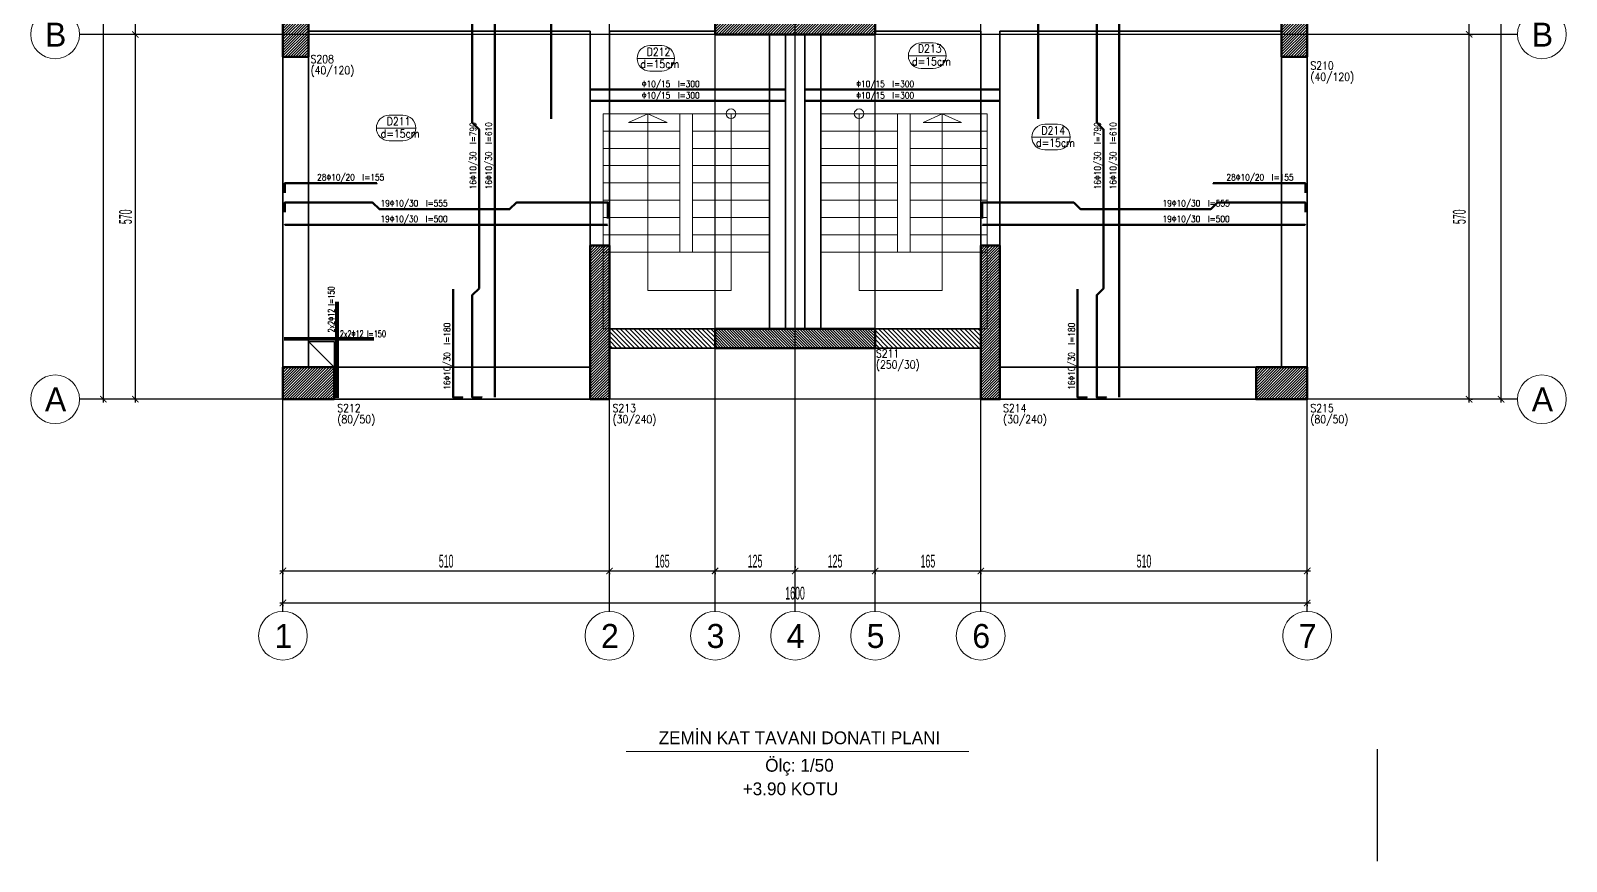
# Model space of a CAD drawing. Header units: millimetres. Extents: x 8158 to 10557, y 3787 to 6512.
# Drawn here: x 8158 to 10557, y 3787 to 5085 of the extents above; entities that cross this region are included whole.
import ezdxf
from ezdxf.enums import TextEntityAlignment as Align

# ---------------------------------------------------------------- set-up
doc = ezdxf.new("R2010")
doc.units = ezdxf.units.MM
for name, color, linetype, lineweight in [('A-GRID-IDEN', 11, 'Continuous', 5), ('BAP_TARAMA', 161, 'Continuous', 15), ('BASLIK', 7, 'Continuous', 50), ('COLUMN3', 2, 'Continuous', 30), ('DOSEME_BOSLUGU', 201, 'Continuous', 30), ('ICOLCU', 4, 'Continuous', 20), ('KESIT INCE', 4, 'Continuous', 20), ('KIRIS', 3, 'Continuous', 35), ('KOLON', 2, 'Continuous', 50), ('KOLON TARAMA', 5, 'Continuous', 15), ('LGP-SLAB2', 1, 'Continuous', 20), ('LGP-SLAB3', 6, 'Continuous', 30), ('REBAR', 4, 'Continuous', 50), ('REBAR2', 1, 'Continuous', 20)]:
    doc.layers.add(name, color=color, linetype=linetype, lineweight=lineweight)
doc.layers.add('AKS', color=1, linetype='Continuous')
doc.styles.add('RomanSTA', font='')
doc.styles.add('stastyle', font='')
doc.styles.add('TECHNICLIGHT', font='techl___.ttf', dxfattribs={"width": 0.6, "height": 20})
doc.styles.get('RomanSTA').set_extended_font_data('STA Light')
doc.styles.get('stastyle').set_extended_font_data('RomanSTA')
doc.dimstyles.new('GDISOLCU', dxfattribs={"dimtxt": 20, "dimasz": 10, "dimexe": 5, "dimexo": 7.5, "dimgap": 5, "dimtad": 1, "dimdec": 1, "dimdsep": 46, "dimtxsty": 'TECHNICLIGHT', "dimblk": 'ARCHTICK', "dimcen": 0.09, "dimdle": 5, "dimclrd": 4, "dimclre": 4, "dimclrt": 6, "dimadec": 0, "dimazin": 0, "dimtfac": 1, "dimtdec": 1, "dimtix": 1, "dimtmove": 0, "dimatfit": 3, "dimldrblk": 'ARCHTICK', "dimfxl": 1, "dimtolj": 1, "dimtzin": 0, "dimarcsym": 0})
pattern_1 = [(135, (86572.1953, -436043.976), (-3.535533906, -3.535533906), [])]

# ---------------------------------------------------------------- blocks, each defined once
blk = doc.blocks.new('_ArchTick')
at = {"color": 0, "linetype": 'ByBlock', "const_width": 0.15}
blk.add_lwpolyline([(-0.5, -0.5), (0.5, 0.5)], dxfattribs=at)
blk = doc.blocks.new('*D5')
at = {"layer": 'Defpoints', "color": 0, "transparency": 16777216}
for p in [(-79379.8, 436387.4), (-79375.3, 436387.4), (-79375.3, 435817.4)]:
    blk.add_point(p, dxfattribs=at)
at = {"layer": 'ICOLCU', "color": 4, "lineweight": -2, "transparency": 16777216}
for p, q in [((-79382.8, 436387.4), (-79384.8, 436387.4)), ((-79379.8, 435812.4), (-79379.8, 436392.4)), ((-79382.8, 435817.4), (-79384.8, 435817.4))]:
    blk.add_line(p, q, dxfattribs=at)
at = {"layer": 'ICOLCU', "color": 4, "lineweight": -2, "transparency": 16777216, "xscale": 10, "yscale": 10, "zscale": 10}
for p, rotation in [((-79379.8, 436387.4), 90), ((-79379.8, 435817.4), 270)]:
    blk.add_blockref('_ArchTick', p, dxfattribs=dict(at, rotation=rotation))
at = {"layer": 'ICOLCU', "color": 6, "transparency": 16777216, "insert": (-79395, 436102.4), "char_height": 20, "attachment_point": 5, "rotation": 90, "style": 'TECHNICLIGHT'}
blk.add_mtext('\\A1;570', dxfattribs=at)
blk = doc.blocks.new('*D6')
at = {"layer": 'Defpoints', "color": 0, "transparency": 16777216}
for p in [(-79379.8, 436642.4), (-79375.3, 436642.4), (-79375.3, 436387.4)]:
    blk.add_point(p, dxfattribs=at)
at = {"layer": 'ICOLCU', "color": 4, "lineweight": -2, "transparency": 16777216}
for p, q in [((-79379.8, 436382.4), (-79379.8, 436647.4)), ((-79382.8, 436642.4), (-79384.8, 436642.4)), ((-79382.8, 436387.4), (-79384.8, 436387.4))]:
    blk.add_line(p, q, dxfattribs=at)
at = {"layer": 'ICOLCU', "color": 4, "lineweight": -2, "transparency": 16777216, "xscale": 10, "yscale": 10, "zscale": 10}
for p, rotation in [((-79379.8, 436642.4), 90), ((-79379.8, 436387.4), 270)]:
    blk.add_blockref('_ArchTick', p, dxfattribs=dict(at, rotation=rotation))
at = {"layer": 'ICOLCU', "color": 6, "transparency": 16777216, "insert": (-79395, 436514.9), "char_height": 20, "attachment_point": 5, "rotation": 90, "style": 'TECHNICLIGHT'}
blk.add_mtext('\\A1;255', dxfattribs=at)
blk = doc.blocks.new('*D8')
at = {"layer": 'Defpoints', "color": 0, "transparency": 16777216}
for p in [(-79429.8, 437452.4), (-79409.8, 437452.4), (-79409.8, 435817.4)]:
    blk.add_point(p, dxfattribs=at)
at = {"layer": 'ICOLCU', "color": 4, "lineweight": -2, "transparency": 16777216}
for p, q in [((-79417.3, 437452.4), (-79434.8, 437452.4)), ((-79429.8, 435812.4), (-79429.8, 437457.4)), ((-79417.3, 435817.4), (-79434.8, 435817.4))]:
    blk.add_line(p, q, dxfattribs=at)
at = {"layer": 'ICOLCU', "color": 4, "lineweight": -2, "transparency": 16777216, "xscale": 10, "yscale": 10, "zscale": 10}
for p, rotation in [((-79429.8, 437452.4), 90), ((-79429.8, 435817.4), 270)]:
    blk.add_blockref('_ArchTick', p, dxfattribs=dict(at, rotation=rotation))
at = {"layer": 'ICOLCU', "color": 6, "transparency": 16777216, "insert": (-79445.2, 436639.9), "char_height": 20, "attachment_point": 5, "rotation": 90, "style": 'TECHNICLIGHT'}
blk.add_mtext('\\A1;1635', dxfattribs=at)
blk = doc.blocks.new('*D18')
at = {"layer": 'Defpoints', "color": 0, "transparency": 16777216}
for p in [(-77300.9, 436387.4), (-77296.4, 436387.4), (-77300.9, 435817.4)]:
    blk.add_point(p, dxfattribs=at)
at = {"layer": 'ICOLCU', "color": 4, "lineweight": -2, "transparency": 16777216}
for p, q in [((-77296.4, 435812.4), (-77296.4, 436392.4)), ((-77293.4, 436387.4), (-77291.4, 436387.4)), ((-77293.4, 435817.4), (-77291.4, 435817.4))]:
    blk.add_line(p, q, dxfattribs=at)
at = {"layer": 'ICOLCU', "color": 4, "lineweight": -2, "transparency": 16777216, "xscale": 10, "yscale": 10, "zscale": 10}
for p, rotation in [((-77296.4, 436387.4), 90), ((-77296.4, 435817.4), 270)]:
    blk.add_blockref('_ArchTick', p, dxfattribs=dict(at, rotation=rotation))
at = {"layer": 'ICOLCU', "color": 6, "transparency": 16777216, "insert": (-77311.6, 436102.4), "char_height": 20, "attachment_point": 5, "rotation": 90, "style": 'TECHNICLIGHT'}
blk.add_mtext('\\A1;570', dxfattribs=at)
blk = doc.blocks.new('*D19')
at = {"layer": 'Defpoints', "color": 0, "transparency": 16777216}
for p in [(-77300.9, 436642.4), (-77296.4, 436642.4), (-77300.9, 436387.4)]:
    blk.add_point(p, dxfattribs=at)
at = {"layer": 'ICOLCU', "color": 4, "lineweight": -2, "transparency": 16777216}
for p, q in [((-77296.4, 436382.4), (-77296.4, 436647.4)), ((-77293.4, 436642.4), (-77291.4, 436642.4)), ((-77293.4, 436387.4), (-77291.4, 436387.4))]:
    blk.add_line(p, q, dxfattribs=at)
at = {"layer": 'ICOLCU', "color": 4, "lineweight": -2, "transparency": 16777216, "xscale": 10, "yscale": 10, "zscale": 10}
for p, rotation in [((-77296.4, 436642.4), 90), ((-77296.4, 436387.4), 270)]:
    blk.add_blockref('_ArchTick', p, dxfattribs=dict(at, rotation=rotation))
at = {"layer": 'ICOLCU', "color": 6, "transparency": 16777216, "insert": (-77311.6, 436514.9), "char_height": 20, "attachment_point": 5, "rotation": 90, "style": 'TECHNICLIGHT'}
blk.add_mtext('\\A1;255', dxfattribs=at)
blk = doc.blocks.new('*D21')
at = {"layer": 'Defpoints', "color": 0, "transparency": 16777216}
for p in [(-77246.4, 437452.4), (-77235.5, 437452.4), (-77235.5, 435817.4)]:
    blk.add_point(p, dxfattribs=at)
at = {"layer": 'ICOLCU', "color": 4, "lineweight": -2, "transparency": 16777216}
for p, q in [((-77243, 437452.4), (-77251.4, 437452.4)), ((-77246.4, 435812.4), (-77246.4, 437457.4)), ((-77243, 435817.4), (-77251.4, 435817.4))]:
    blk.add_line(p, q, dxfattribs=at)
at = {"layer": 'ICOLCU', "color": 4, "lineweight": -2, "transparency": 16777216, "xscale": 10, "yscale": 10, "zscale": 10}
for p, rotation in [((-77246.4, 437452.4), 90), ((-77246.4, 435817.4), 270)]:
    blk.add_blockref('_ArchTick', p, dxfattribs=dict(at, rotation=rotation))
at = {"layer": 'ICOLCU', "color": 6, "transparency": 16777216, "insert": (-77261.8, 436639.9), "char_height": 20, "attachment_point": 5, "rotation": 90, "style": 'TECHNICLIGHT'}
blk.add_mtext('\\A1;1635', dxfattribs=at)
blk = doc.blocks.new('*D24')
at = {"layer": 'Defpoints', "color": 0, "transparency": 16777216}
for p in [(-78639.3, 435553.6), (-78474.3, 435553.6), (-78474.3, 435549.1)]:
    blk.add_point(p, dxfattribs=at)
at = {"layer": 'ICOLCU', "color": 4, "lineweight": -2, "transparency": 16777216}
for p, q in [((-78644.3, 435549.1), (-78469.3, 435549.1)), ((-78639.3, 435546.1), (-78639.3, 435544.1)), ((-78474.3, 435546.1), (-78474.3, 435544.1))]:
    blk.add_line(p, q, dxfattribs=at)
at = {"layer": 'ICOLCU', "color": 4, "lineweight": -2, "transparency": 16777216, "xscale": 10, "yscale": 10, "zscale": 10, "rotation": 180}
blk.add_blockref('_ArchTick', (-78639.3, 435549.1), dxfattribs=at)
at = {"layer": 'ICOLCU', "color": 4, "lineweight": -2, "transparency": 16777216, "xscale": 10, "yscale": 10, "zscale": 10}
blk.add_blockref('_ArchTick', (-78474.3, 435549.1), dxfattribs=at)
at = {"layer": 'ICOLCU', "color": 6, "transparency": 16777216, "insert": (-78556.8, 435564.3), "char_height": 20, "attachment_point": 5, "style": 'TECHNICLIGHT'}
blk.add_mtext('\\A1;165', dxfattribs=at)
blk = doc.blocks.new('*D25')
at = {"layer": 'Defpoints', "color": 0, "transparency": 16777216}
for p in [(-78059.3, 435553.6), (-77549.3, 435553.6), (-77549.3, 435549.1)]:
    blk.add_point(p, dxfattribs=at)
at = {"layer": 'ICOLCU', "color": 4, "lineweight": -2, "transparency": 16777216}
for p, q in [((-78064.3, 435549.1), (-77544.3, 435549.1)), ((-78059.3, 435546.1), (-78059.3, 435544.1)), ((-77549.3, 435546.1), (-77549.3, 435544.1))]:
    blk.add_line(p, q, dxfattribs=at)
at = {"layer": 'ICOLCU', "color": 4, "lineweight": -2, "transparency": 16777216, "xscale": 10, "yscale": 10, "zscale": 10, "rotation": 180}
blk.add_blockref('_ArchTick', (-78059.3, 435549.1), dxfattribs=at)
at = {"layer": 'ICOLCU', "color": 4, "lineweight": -2, "transparency": 16777216, "xscale": 10, "yscale": 10, "zscale": 10}
blk.add_blockref('_ArchTick', (-77549.3, 435549.1), dxfattribs=at)
at = {"layer": 'ICOLCU', "color": 6, "transparency": 16777216, "insert": (-77804.3, 435564.3), "char_height": 20, "attachment_point": 5, "style": 'TECHNICLIGHT'}
blk.add_mtext('\\A1;510', dxfattribs=at)
blk = doc.blocks.new('*D26')
at = {"layer": 'Defpoints', "color": 0, "transparency": 16777216}
for p in [(-79149.3, 435503.6), (-77549.3, 435503.6), (-77549.3, 435499.1)]:
    blk.add_point(p, dxfattribs=at)
at = {"layer": 'ICOLCU', "color": 4, "lineweight": -2, "transparency": 16777216}
for p, q in [((-79154.3, 435499.1), (-77544.3, 435499.1)), ((-79149.3, 435496.1), (-79149.3, 435494.1)), ((-77549.3, 435496.1), (-77549.3, 435494.1))]:
    blk.add_line(p, q, dxfattribs=at)
at = {"layer": 'ICOLCU', "color": 4, "lineweight": -2, "transparency": 16777216, "xscale": 10, "yscale": 10, "zscale": 10, "rotation": 180}
blk.add_blockref('_ArchTick', (-79149.3, 435499.1), dxfattribs=at)
at = {"layer": 'ICOLCU', "color": 4, "lineweight": -2, "transparency": 16777216, "xscale": 10, "yscale": 10, "zscale": 10}
blk.add_blockref('_ArchTick', (-77549.3, 435499.1), dxfattribs=at)
at = {"layer": 'ICOLCU', "color": 6, "transparency": 16777216, "insert": (-78349.3, 435514.3), "char_height": 20, "attachment_point": 5, "style": 'TECHNICLIGHT'}
blk.add_mtext('\\A1;1600', dxfattribs=at)
blk = doc.blocks.new('*D27')
at = {"layer": 'Defpoints', "color": 0, "transparency": 16777216}
for p in [(-79149.3, 435553.6), (-78639.3, 435553.6), (-78639.3, 435549.1)]:
    blk.add_point(p, dxfattribs=at)
at = {"layer": 'ICOLCU', "color": 4, "lineweight": -2, "transparency": 16777216}
for p, q in [((-79154.3, 435549.1), (-78634.3, 435549.1)), ((-79149.3, 435546.1), (-79149.3, 435544.1)), ((-78639.3, 435546.1), (-78639.3, 435544.1))]:
    blk.add_line(p, q, dxfattribs=at)
at = {"layer": 'ICOLCU', "color": 4, "lineweight": -2, "transparency": 16777216, "xscale": 10, "yscale": 10, "zscale": 10, "rotation": 180}
blk.add_blockref('_ArchTick', (-79149.3, 435549.1), dxfattribs=at)
at = {"layer": 'ICOLCU', "color": 4, "lineweight": -2, "transparency": 16777216, "xscale": 10, "yscale": 10, "zscale": 10}
blk.add_blockref('_ArchTick', (-78639.3, 435549.1), dxfattribs=at)
at = {"layer": 'ICOLCU', "color": 6, "transparency": 16777216, "insert": (-78894.3, 435564.3), "char_height": 20, "attachment_point": 5, "style": 'TECHNICLIGHT'}
blk.add_mtext('\\A1;510', dxfattribs=at)
blk = doc.blocks.new('*D28')
at = {"layer": 'Defpoints', "color": 0, "transparency": 16777216}
for p in [(-78224.3, 435553.6), (-78059.3, 435553.6), (-78059.3, 435549.1)]:
    blk.add_point(p, dxfattribs=at)
at = {"layer": 'ICOLCU', "color": 4, "lineweight": -2, "transparency": 16777216}
for p, q in [((-78229.3, 435549.1), (-78054.3, 435549.1)), ((-78224.3, 435546.1), (-78224.3, 435544.1)), ((-78059.3, 435546.1), (-78059.3, 435544.1))]:
    blk.add_line(p, q, dxfattribs=at)
at = {"layer": 'ICOLCU', "color": 4, "lineweight": -2, "transparency": 16777216, "xscale": 10, "yscale": 10, "zscale": 10, "rotation": 180}
blk.add_blockref('_ArchTick', (-78224.3, 435549.1), dxfattribs=at)
at = {"layer": 'ICOLCU', "color": 4, "lineweight": -2, "transparency": 16777216, "xscale": 10, "yscale": 10, "zscale": 10}
blk.add_blockref('_ArchTick', (-78059.3, 435549.1), dxfattribs=at)
at = {"layer": 'ICOLCU', "color": 6, "transparency": 16777216, "insert": (-78141.8, 435564.3), "char_height": 20, "attachment_point": 5, "style": 'TECHNICLIGHT'}
blk.add_mtext('\\A1;165', dxfattribs=at)
blk = doc.blocks.new('*D29')
at = {"layer": 'Defpoints', "color": 0, "transparency": 16777216}
for p in [(-78474.3, 435553.6), (-78349.3, 435549.1), (-78349.3, 435549.1)]:
    blk.add_point(p, dxfattribs=at)
at = {"layer": 'ICOLCU', "color": 4, "lineweight": -2, "transparency": 16777216}
for p, q in [((-78479.3, 435549.1), (-78344.3, 435549.1)), ((-78474.3, 435546.1), (-78474.3, 435544.1)), ((-78349.3, 435541.6), (-78349.3, 435544.1))]:
    blk.add_line(p, q, dxfattribs=at)
at = {"layer": 'ICOLCU', "color": 4, "lineweight": -2, "transparency": 16777216, "xscale": 10, "yscale": 10, "zscale": 10, "rotation": 180}
blk.add_blockref('_ArchTick', (-78474.3, 435549.1), dxfattribs=at)
at = {"layer": 'ICOLCU', "color": 4, "lineweight": -2, "transparency": 16777216, "xscale": 10, "yscale": 10, "zscale": 10}
blk.add_blockref('_ArchTick', (-78349.3, 435549.1), dxfattribs=at)
at = {"layer": 'ICOLCU', "color": 6, "transparency": 16777216, "insert": (-78411.8, 435564.3), "char_height": 20, "attachment_point": 5, "style": 'TECHNICLIGHT'}
blk.add_mtext('\\A1;125', dxfattribs=at)
blk = doc.blocks.new('*D30')
at = {"layer": 'Defpoints', "color": 0, "transparency": 16777216}
for p in [(-78349.3, 435549.1), (-78224.3, 435553.6), (-78224.3, 435549.1)]:
    blk.add_point(p, dxfattribs=at)
at = {"layer": 'ICOLCU', "color": 4, "lineweight": -2, "transparency": 16777216}
for p, q in [((-78354.3, 435549.1), (-78219.3, 435549.1)), ((-78349.3, 435556.6), (-78349.3, 435554.1)), ((-78224.3, 435546.1), (-78224.3, 435544.1))]:
    blk.add_line(p, q, dxfattribs=at)
at = {"layer": 'ICOLCU', "color": 4, "lineweight": -2, "transparency": 16777216, "xscale": 10, "yscale": 10, "zscale": 10, "rotation": 180}
blk.add_blockref('_ArchTick', (-78349.3, 435549.1), dxfattribs=at)
at = {"layer": 'ICOLCU', "color": 4, "lineweight": -2, "transparency": 16777216, "xscale": 10, "yscale": 10, "zscale": 10}
blk.add_blockref('_ArchTick', (-78224.3, 435549.1), dxfattribs=at)
at = {"layer": 'ICOLCU', "color": 6, "transparency": 16777216, "insert": (-78286.8, 435564.3), "char_height": 20, "attachment_point": 5, "style": 'TECHNICLIGHT'}
blk.add_mtext('\\A1;125', dxfattribs=at)
blk = doc.blocks.new('MMMM')
at = {"layer": 'KESIT INCE'}
for p, q in [((-72206.2, 432126.7), (-71946.3, 432126.7)), ((-72206.2, 432126.7), (-72206.2, 431790.7)), ((-72146.2, 432126.7), (-72146.2, 431850.7)), ((-72086.3, 431910.7), (-72086.3, 432126.7)), ((-72066.3, 432126.7), (-72066.3, 431910.7)), ((-72016.3, 432126.7), (-72046.3, 432113.2)), ((-72046.3, 432113.2), (-71986.3, 432113.2)), ((-72016.3, 431850.7), (-72016.3, 432126.7)), ((-71986.3, 432113.2), (-72016.3, 432126.7)), ((-71946.3, 432126.7), (-71946.3, 431790.7)), ((-72206.2, 432099.7), (-72086.3, 432099.7)), ((-72066.3, 432099.7), (-71946.3, 432099.7)), ((-72206.2, 432072.7), (-72086.3, 432072.7)), ((-72066.3, 432072.7), (-71946.3, 432072.7)), ((-72206.2, 432045.7), (-72086.3, 432045.7)), ((-72066.3, 432045.7), (-71946.3, 432045.7)), ((-72206.2, 432018.7), (-72086.3, 432018.7)), ((-72066.3, 432018.7), (-71946.3, 432018.7)), ((-72206.2, 431991.7), (-72086.3, 431991.7)), ((-72066.3, 431991.7), (-71946.3, 431991.7)), ((-72206.2, 431964.7), (-72086.3, 431964.7)), ((-72066.3, 431964.7), (-71946.3, 431964.7)), ((-72206.2, 431937.7), (-72086.3, 431937.7)), ((-72066.3, 431937.7), (-71946.3, 431937.7)), ((-72206.2, 431910.7), (-71946.3, 431910.7)), ((-72146.2, 431850.7), (-72016.3, 431850.7)), ((-72206.2, 431790.7), (-71946.3, 431790.7))]:
    blk.add_line(p, q, dxfattribs=at)
blk.add_circle((-72146.2, 432126.7), 7.56, dxfattribs=at)
blk = doc.blocks.new('AKS10')
at = {"layer": 'A-GRID-IDEN', "color": 7}
for centre in [(-79505.15, 436387.36), (-77182.75, 436387.36), (-79505.15, 435817.36), (-77182.75, 435817.36), (-79149.32, 435447.85), (-78639.32, 435447.85), (-78474.32, 435447.85), (-78349.32, 435447.85), (-78224.32, 435447.85), (-78059.32, 435447.85), (-77549.32, 435447.85)]:
    blk.add_circle(centre, 38.1, dxfattribs=at)
at = {"layer": 'AKS'}
for p, q in [((-79149.32, 435485.96), (-79149.32, 437744.48)), ((-78639.32, 435485.96), (-78639.32, 437744.48)), ((-78474.32, 435485.96), (-78474.32, 437744.48)), ((-78349.32, 435485.96), (-78349.32, 437744.48)), ((-78224.32, 435485.96), (-78224.32, 437744.48)), ((-78059.32, 435485.96), (-78059.32, 437744.48)), ((-77549.32, 435485.96), (-77549.32, 437744.48)), ((-77220.85, 436387.36), (-79467.05, 436387.36)), ((-77220.85, 435817.36), (-79467.05, 435817.36))]:
    blk.add_line(p, q, dxfattribs=at)
at = {"layer": 'A-GRID-IDEN', "color": 2, "style": 'RomanSTA'}
for s, p in [('B', (-79504.36, 436368.31)), ('B', (-77181.95, 436368.31)), ('A', (-79504.36, 435798.31)), ('A', (-77181.95, 435798.31)), ('1', (-79148.53, 435428.81)), ('2', (-78638.53, 435428.81)), ('3', (-78473.53, 435428.81)), ('4', (-78348.53, 435428.81)), ('5', (-78223.53, 435428.81)), ('6', (-78058.53, 435428.81)), ('7', (-77548.53, 435428.81))]:
    blk.add_text(s, height=37.47, dxfattribs=at).set_placement(p, align=Align.CENTER)
at = {"layer": 'ICOLCU'}
for base, p1, p2, picture, middle in [((-79429.79, 437452.36), (-79409.82, 435817.36), (-79409.82, 437452.36), '*D8', (-79429.79, 436639.86)), ((-77246.38, 437452.36), (-77235.48, 435817.36), (-77235.48, 437452.36), '*D21', (-77246.38, 436639.86))]:
    dim = blk.add_linear_dim(base=base, p1=p1, p2=p2, angle=90, dimstyle='GDISOLCU', dxfattribs=at)
    dim.commit()
    dim.dimension.update_dxf_attribs({"geometry": picture, "text_midpoint": middle, "dimtype": 128})
for base, p1, p2, picture, middle in [((-79379.79, 436642.36), (-79375.26, 436387.36), (-79375.26, 436642.36), '*D6', (-79395.01, 436514.86)), ((-77296.38, 436642.36), (-77300.91, 436387.36), (-77300.91, 436642.36), '*D19', (-77311.6, 436514.86)), ((-79379.79, 436387.36), (-79375.26, 435817.36), (-79375.26, 436387.36), '*D5', (-79395.01, 436102.36)), ((-77296.38, 436387.36), (-77300.91, 435817.36), (-77300.91, 436387.36), '*D18', (-77311.6, 436102.36))]:
    dim = blk.add_linear_dim(base=base, p1=p1, p2=p2, angle=90, dimstyle='GDISOLCU', dxfattribs=at)
    dim.commit()
    dim.dimension.update_dxf_attribs({"geometry": picture, "text_midpoint": middle})
for base, p1, p2, picture, middle in [((-78639.32, 435549.07), (-79149.32, 435553.61), (-78639.32, 435553.61), '*D27', (-78894.32, 435564.29)), ((-78474.32, 435549.07), (-78639.32, 435553.61), (-78474.32, 435553.61), '*D24', (-78556.82, 435564.29)), ((-78349.32, 435549.07), (-78474.32, 435553.61), (-78349.32, 435549.07), '*D29', (-78411.82, 435564.29)), ((-78224.32, 435549.07), (-78349.32, 435549.07), (-78224.32, 435553.61), '*D30', (-78286.82, 435564.29)), ((-78059.32, 435549.07), (-78224.32, 435553.61), (-78059.32, 435553.61), '*D28', (-78141.82, 435564.29)), ((-77549.32, 435549.07), (-78059.32, 435553.61), (-77549.32, 435553.61), '*D25', (-77804.32, 435564.29)), ((-77549.32, 435499.07), (-79149.32, 435503.61), (-77549.32, 435503.61), '*D26', (-78349.32, 435514.28))]:
    dim = blk.add_linear_dim(base=base, p1=p1, p2=p2, dimstyle='GDISOLCU', dxfattribs=at)
    dim.commit()
    dim.dimension.update_dxf_attribs({"geometry": picture, "text_midpoint": middle})

msp = doc.modelspace()

# ---------------------------------------------------------------- hatches: boundary and pattern name
at = {"layer": 'BAP_TARAMA'}
h = msp.add_hatch(dxfattribs=at)
h.set_pattern_fill('_USER', color=256, scale=5, angle=135, pattern_type=0)
h.set_pattern_definition(pattern_1)
h.paths.add_polyline_path([(9227.35, 4588.89), (9227.35, 4618.89), (9062.35, 4618.89), (9062.35, 4588.89), (9227.35, 4588.89)])
h = msp.add_hatch(dxfattribs=at)
h.set_pattern_fill('_USER', color=256, scale=5, angle=135, pattern_type=0)
h.set_pattern_definition(pattern_1)
h.paths.add_polyline_path([(9477.35, 4618.89), (9477.35, 4588.89), (9477.35, 4588.89), (9477.35, 4588.89), (9642.35, 4588.89), (9642.35, 4618.89)])
at = {"layer": 'KOLON TARAMA'}
h = msp.add_hatch(dxfattribs=at)
h.set_pattern_fill('_USER', color=256, scale=3, angle=45, style=0, pattern_type=0)
h.set_pattern_definition([(45, (81227.3516, -436043.976), (-2.121320344, 2.121320344), [])])
h.paths.add_polyline_path([(9477.35, 5333.89), (9452.35, 5333.89), (9452.35, 5103.89), (9252.35, 5103.89), (9252.35, 5333.89), (9227.35, 5333.89), (9227.35, 5078.89), (9477.35, 5078.89)])
h = msp.add_hatch(dxfattribs=at)
h.set_pattern_fill('_USER', color=256, scale=3, angle=45, style=0, pattern_type=0)
h.set_pattern_definition([(45, (83250.8565, -413302), (-2.121320344, 2.121320344), [])])
h.paths.add_polyline_path([(8552.35, 5163.89), (8552.35, 5043.89), (8592.35, 5043.89), (8592.35, 5163.89)])
h = msp.add_hatch(dxfattribs=at)
h.set_pattern_fill('_USER', color=256, scale=3, angle=45, style=0, pattern_type=0)
h.set_pattern_definition([(45, (84800.8565, -413302), (-2.121320344, 2.121320344), [])])
h.paths.add_polyline_path([(10112.35, 5163.89), (10112.35, 5043.89), (10152.35, 5043.89), (10152.35, 5163.89)])
h = msp.add_hatch(dxfattribs=at)
h.set_pattern_fill('_USER', color=256, scale=3, angle=45, style=0, pattern_type=0)
h.set_pattern_definition([(45, (83720.8565, -413837), (-2.121320344, 2.121320344), [])])
h.paths.add_polyline_path([(9032.35, 4748.89), (9032.35, 4508.89), (9062.35, 4508.89), (9062.35, 4748.89)])
h = msp.add_hatch(dxfattribs=at)
h.set_pattern_fill('_USER', color=256, scale=3, angle=45, style=0, pattern_type=0)
h.set_pattern_definition([(45, (84320.8565, -413837), (-2.121320344, 2.121320344), [])])
h.paths.add_polyline_path([(9642.35, 4748.89), (9642.35, 4508.89), (9672.35, 4508.89), (9672.35, 4748.89)])
h = msp.add_hatch(dxfattribs=at)
h.set_pattern_fill('_USER', color=256, scale=3, angle=-45, style=0, pattern_type=0)
h.set_pattern_definition([(315, (-409066.0383, -70069.621), (2.121320344, 2.121320344), [])])
h.paths.add_polyline_path([(9477.35, 4618.89), (9227.35, 4618.89), (9227.35, 4588.89), (9477.35, 4588.89)])
h = msp.add_hatch(dxfattribs=at)
h.set_pattern_fill('_USER', color=256, scale=3, angle=45, style=0, pattern_type=0)
h.set_pattern_definition([(45, (83240.8565, -413837), (-2.121320344, 2.121320344), [])])
h.paths.add_polyline_path([(8552.35, 4558.89), (8552.35, 4508.89), (8632.35, 4508.89), (8632.35, 4558.89)])
h = msp.add_hatch(dxfattribs=at)
h.set_pattern_fill('_USER', color=256, scale=3, angle=45, style=0, pattern_type=0)
h.set_pattern_definition([(45, (84800.8565, -413837), (-2.121320344, 2.121320344), [])])
h.paths.add_polyline_path([(10072.35, 4558.89), (10072.35, 4508.89), (10152.35, 4508.89), (10152.35, 4558.89)])

# ---------------------------------------------------------------- linework, layer by layer
msp.add_line((10261.66, 3962.26), (10261.66, 3787.03))
at = {"layer": 'DOSEME_BOSLUGU'}
msp.add_lwpolyline([(8632.35, 4558.89), (8592.35, 4558.89), (8592.35, 4598.89), (8632.35, 4598.89), (8632.35, 4558.89), (8592.35, 4598.89)], dxfattribs=at)
at = {"layer": 'KESIT INCE'}
msp.add_line((9088.57, 3958.46), (9623.98, 3958.46), dxfattribs=at)
at = {"layer": 'KIRIS'}
for p, q in [((8592.35, 5083.89), (9032.35, 5083.89)), ((9032.35, 4618.89), (9032.35, 5083.89)), ((9032.35, 4618.89), (9032.35, 5083.89)), ((9062.35, 5083.89), (9227.35, 5083.89)), ((9062.35, 4618.89), (9062.35, 5083.89)), ((9312.32, 4618.89), (9312.32, 5078.89)), ((9337.32, 4618.89), (9337.32, 5078.89)), ((9367.38, 4618.89), (9367.38, 5078.89)), ((9392.38, 4618.89), (9392.38, 5078.89)), ((9477.35, 5083.89), (9642.35, 5083.89)), ((9642.35, 4618.89), (9642.35, 5083.89)), ((9672.35, 5083.89), (10112.35, 5083.89)), ((9672.35, 4618.89), (9672.35, 5083.89)), ((9672.35, 4618.89), (9672.35, 5083.89)), ((8552.35, 4558.89), (8552.35, 5043.89)), ((8592.35, 5043.89), (8592.35, 4558.89)), ((10112.35, 5043.89), (10112.35, 4558.89)), ((10152.35, 4558.89), (10152.35, 5043.89)), ((9262.35, 4618.89), (9062.35, 4618.89)), ((9337.32, 4618.89), (9367.38, 4618.89)), ((9642.35, 4618.89), (9442.35, 4618.89)), ((9262.35, 4588.89), (9062.35, 4588.89)), ((9642.35, 4588.89), (9442.35, 4588.89)), ((9032.35, 4558.89), (8632.35, 4558.89)), ((9672.35, 4558.89), (10072.35, 4558.89)), ((9032.35, 4508.89), (8632.35, 4508.89)), ((9672.35, 4508.89), (10072.35, 4508.89))]:
    msp.add_line(p, q, dxfattribs=at)
at = {"layer": 'KOLON'}
msp.add_lwpolyline([(9477.35, 5333.89), (9452.35, 5333.89), (9452.35, 5103.89), (9252.35, 5103.89), (9252.35, 5333.89), (9227.35, 5333.89), (9227.35, 5078.89), (9477.35, 5078.89), (9477.35, 5333.89)], dxfattribs=at)
for points in [[(8552.35, 5163.89), (8552.35, 5043.89), (8592.35, 5043.89), (8592.35, 5163.89)], [(10112.35, 5163.89), (10112.35, 5043.89), (10152.35, 5043.89), (10152.35, 5163.89)], [(9032.35, 4748.89), (9032.35, 4508.89), (9062.35, 4508.89), (9062.35, 4748.89)], [(9642.35, 4748.89), (9642.35, 4508.89), (9672.35, 4508.89), (9672.35, 4748.89)], [(9477.35, 4618.89), (9227.35, 4618.89), (9227.35, 4588.89), (9477.35, 4588.89)], [(8552.35, 4558.89), (8552.35, 4508.89), (8632.35, 4508.89), (8632.35, 4558.89)], [(10072.35, 4558.89), (10072.35, 4508.89), (10152.35, 4508.89), (10152.35, 4558.89)]]:
    msp.add_lwpolyline(points, close=True, dxfattribs=at)
at = {"layer": 'LGP-SLAB2', "color": 1}
for p, q in [((9125.64, 5061.44), (9143.99, 5061.44)), ((9549.36, 5065.52), (9568.23, 5065.52)), ((9105.64, 5041.44), (9163.99, 5041.44)), ((9529.36, 5045.52), (9588.23, 5045.52)), ((9125.64, 5021.44), (9143.99, 5021.44)), ((9549.36, 5025.52), (9568.23, 5025.52)), ((8718.37, 4952.61), (8739.9, 4952.61)), ((8698.37, 4932.61), (8759.9, 4932.61)), ((9722.24, 4918.46), (9782.2, 4918.46)), ((9742.24, 4938.46), (9762.2, 4938.46)), ((8718.37, 4912.61), (8739.9, 4912.61)), ((9742.24, 4898.46), (9762.2, 4898.46))]:
    msp.add_line(p, q, dxfattribs=at)
for centre, start, end in [((9125.64, 5041.44), 90, 270), ((9143.99, 5041.44), 270, 90), ((9549.36, 5045.52), 90, 270), ((9568.23, 5045.52), 270, 90), ((8718.37, 4932.61), 90, 270), ((8739.9, 4932.61), 270, 90), ((9742.24, 4918.46), 90, 270), ((9762.2, 4918.46), 270, 90)]:
    msp.add_arc(centre, 20, start, end, dxfattribs=at)
at = {"layer": 'REBAR'}
for p, q in [((9032.35, 4992.88), (9337.32, 4992.88)), ((9367.38, 4992.88), (9672.35, 4992.88)), ((9032.35, 4974.87), (9337.32, 4974.87)), ((9367.38, 4974.87), (9672.35, 4974.87)), ((8635.76, 4510.89), (8635.76, 4660.89)), ((8638.08, 4510.89), (8638.08, 4660.89)), ((8554.35, 4604.49), (8694.49, 4604.49)), ((8554.35, 4602.39), (8694.49, 4602.39))]:
    msp.add_line(p, q, dxfattribs=at)
for points in [[(8971.15, 4946.8), (8971.15, 4946.8), (8971.15, 5284.05), (8981.75, 5294.66), (8981.75, 5557.94), (8971.15, 5568.55), (8971.15, 5855.8), (8971.15, 5855.8)], [(9732.01, 4946.8), (9732.01, 4946.8), (9732.01, 5284.05), (9742.61, 5294.66), (9742.61, 5557.94), (9732.01, 5568.55), (9732.01, 5855.8), (9732.01, 5855.8)], [(8863.21, 4511.82), (8863.21, 4511.82), (8848.21, 4511.8), (8848.21, 4671.55), (8858.81, 4682.16), (8858.81, 4930.44), (8848.21, 4941.05), (8848.21, 5284.55), (8848.21, 5284.55)], [(9838.6, 4511.82), (9838.6, 4511.82), (9823.6, 4511.8), (9823.6, 4671.55), (9834.2, 4682.16), (9834.2, 4930.44), (9823.6, 4941.05), (9823.6, 5284.55), (9823.6, 5284.55)], [(8883.21, 4511.89), (8883.21, 4511.89), (8883.21, 5125.89), (8883.21, 5125.89)], [(9858.6, 4511.89), (9858.6, 4511.89), (9858.6, 5125.89), (9858.6, 5125.89)], [(8555.19, 4831.23), (8555.19, 4831.23), (8555.19, 4846.23), (8699.32, 4846.23), (8699.32, 4846.23)], [(10149.5, 4831.23), (10149.5, 4831.23), (10149.5, 4846.23), (10005.38, 4846.23), (10005.38, 4846.23)], [(8555.28, 4801.23), (8555.28, 4801.23), (8555.27, 4816.23), (8692.52, 4816.23), (8703.13, 4805.63), (8906.4, 4805.63), (8917.01, 4816.23), (9059.91, 4816.23), (9059.91, 4791.1)], [(10149.42, 4801.23), (10149.42, 4801.23), (10149.43, 4816.23), (10012.18, 4816.23), (10001.57, 4805.63), (9798.3, 4805.63), (9787.68, 4816.23), (9644.78, 4816.23), (9644.78, 4791.1)], [(8555.35, 4781.23), (8555.35, 4781.23), (9059.35, 4781.23), (9059.35, 4781.23)], [(10149.35, 4781.23), (10149.35, 4781.23), (9645.35, 4781.23), (9645.35, 4781.23)], [(8833.21, 4511.73), (8833.21, 4511.73), (8818.21, 4511.73), (8818.21, 4680.86), (8818.21, 4680.86)], [(9808.6, 4511.73), (9808.6, 4511.73), (9793.6, 4511.73), (9793.6, 4680.86), (9793.6, 4680.86)]]:
    msp.add_lwpolyline(points, dxfattribs=at)

# ---------------------------------------------------------------- block references
at = {"layer": 'AKS'}
msp.add_blockref('AKS10', (87701.67, -431308.48), dxfattribs=at)
at = {"layer": 'LGP-SLAB2', "xscale": -1}
msp.add_blockref('MMMM', (-62893.91, -427171.8), dxfattribs=at)
at = {"layer": 'LGP-SLAB2'}
msp.add_blockref('MMMM', (81598.6, -427171.8), dxfattribs=at)

# ---------------------------------------------------------------- texts
at = {"layer": 'BASLIK', "color": 6, "style": 'RomanSTA'}
for s, p in [('ZEMİN KAT TAVANI DONATI PLANI', (9359.23, 3969.95)), ('Ölç: 1/50', (9359.23, 3927.01)), ('+3.90 KOTU', (9345.27, 3890.33))]:
    msp.add_text(s, height=20, dxfattribs=at).set_placement(p, align=Align.CENTER)
at = {"layer": 'COLUMN3', "color": 2, "style": 'stastyle', "width": 0.85}
for s, p in [('S208', (8595.54, 5034.1)), ('(40/120)', (8595.54, 5016.6)), ('S210', (10157.35, 5023.89)), ('(40/120)', (10157.35, 5006.39)), ('S211', (9478.66, 4574.25)), ('(250/30)', (9478.66, 4556.75)), ('S212', (8637.35, 4488.89)), ('(80/50)', (8637.35, 4471.39)), ('S213', (9067.35, 4488.89)), ('(30/240)', (9067.35, 4471.39)), ('S214', (9677.35, 4488.89)), ('(30/240)', (9677.35, 4471.39)), ('S215', (10157.35, 4488.89)), ('(80/50)', (10157.35, 4471.39))]:
    msp.add_text(s, height=12.5, dxfattribs=at).set_placement(p)
at = {"layer": 'LGP-SLAB3', "color": 2, "style": 'stastyle', "width": 0.85}
for s, p in [('D213', (9544.36, 5050.52)), ('d=15cm', (9110.77, 5026.44)), ('D212', (9120.64, 5045.44)), ('d=15cm', (9535.16, 5030.52)), ('D211', (8714.59, 4936.88)), ('d=15cm', (8705.22, 4917.61)), ('D214', (9737.24, 4922.57)), ('d=15cm', (9728.85, 4903.46))]:
    msp.add_text(s, height=12.5, dxfattribs=at).set_placement(p)
at = {"layer": 'REBAR2', "color": 1, "style": 'stastyle'}
for s, width, p in [('Φ10/15  l=300', 0.85, (9113, 4996.57)), ('Φ10/15  l=300', 0.85, (9113, 4978.56)), ('Φ10/15  l=300', 0.85, (9448.03, 4996.57)), ('Φ10/15  l=300', 0.85, (9448.03, 4978.56)), (' 28Φ10/20  l=155', 0.85, (8599.99, 4850.65)), (' 28Φ10/20  l=155', 0.85, (10020.37, 4850.65)), (' 19Φ10/30  l=555', 0.85, (8698.98, 4810.05)), (' 19Φ10/30  l=555', 0.85, (9920.58, 4810.05)), (' 19Φ10/30  l=500', 0.85, (8698.88, 4785.65)), (' 19Φ10/30  l=500', 0.85, (9920.52, 4785.65)), (' 2x2Φ12 l=150', 0.7, (8636.36, 4606.09))]:
    msp.add_text(s, height=10, dxfattribs=dict(at, width=width)).set_placement(p)
for s, width, p in [(' 16Φ10/30  l=790', 0.85, (8854.38, 4830.99)), (' 16Φ10/30  l=610', 0.85, (8878.78, 4831.03)), (' 16Φ10/30  l=790', 0.85, (9829.77, 4830.99)), (' 16Φ10/30  l=610', 0.85, (9854.17, 4831.03)), (' 2x2Φ12 l=150', 0.7, (8632.82, 4608.19)), (' 16Φ10/30  l=180', 0.85, (8813.78, 4517.76)), (' 16Φ10/30  l=180', 0.85, (9789.17, 4517.76))]:
    msp.add_text(s, height=10, rotation=90, dxfattribs=dict(at, width=width)).set_placement(p)

doc.saveas('drawing.dxf')
